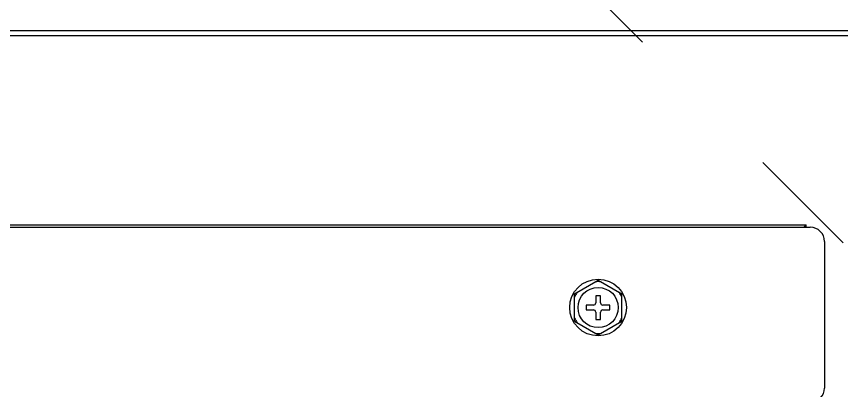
# Model space of a CAD drawing. Header units: millimetres. Extents: x 55614 to 110757, y -66981 to -47484.
# Drawn here: x 78219.4 to 78393.8, y -50199.9 to -50120.8 of the extents above; entities that cross this region are included whole.
import ezdxf

# ---------------------------------------------------------------- set-up
doc = ezdxf.new("R2010")
doc.units = ezdxf.units.MM
doc.linetypes.add('ACAD_ISO03W100', pattern=[30, 12, -18])
for name, color, linetype in [('2401-00437-S-M6-16HWM_0', 7, 'Continuous'), ('4212-62832_1_0', 7, 'Continuous'), ('4212-98011_2_3_0', 7, 'Continuous'), ('4215-0412-2-1_0', 7, 'Continuous'), ('YT-50-01_AF0_1_B_0', 7, 'Continuous'), ('YT-50-01_AF0_4_B_0', 7, 'Continuous')]:
    doc.layers.add(name, color=color, linetype=linetype)
doc.layers.add('THICK', color=7, linetype='Continuous', lineweight=0)

# ---------------------------------------------------------------- blocks, each defined once
blk = doc.blocks.new('RU67I6756')
at = {"layer": '2401-00437-S-M6-16HWM_0', "color": 0, "linetype": 'Continuous'}
for p, q in [((25038.23, 16611.06), (25043.23, 16613.95)), ((25043.23, 16613.95), (25048.23, 16611.06)), ((25038.23, 16605.29), (25038.23, 16611.06)), ((25042.73, 16610.67), (25042.73, 16609.17)), ((25043.73, 16610.67), (25042.73, 16610.67)), ((25043.73, 16609.17), (25043.73, 16610.67)), ((25048.23, 16605.29), (25048.23, 16611.06)), ((25040.73, 16608.67), (25040.73, 16607.67)), ((25042.23, 16608.67), (25040.73, 16608.67)), ((25040.73, 16607.67), (25042.23, 16607.67)), ((25045.73, 16608.67), (25044.23, 16608.67)), ((25044.23, 16607.67), (25045.73, 16607.67)), ((25045.73, 16607.67), (25045.73, 16608.67)), ((25042.73, 16607.17), (25042.73, 16605.67)), ((25043.73, 16605.67), (25043.73, 16607.17)), ((25038.23, 16605.29), (25043.23, 16602.4)), ((25042.73, 16605.67), (25043.73, 16605.67)), ((25043.23, 16602.4), (25048.23, 16605.29))]:
    blk.add_line(p, q, dxfattribs=at)
for radius in [6, 4.25]:
    blk.add_circle((25043.23, 16608.17), radius, dxfattribs=at)
for centre, radius, start, end in [((25043.23, 16608.17), 5.47, 84.0076, 95.9924), ((25043.23, 16608.17), 5.47, 144.0076, 155.9924), ((25043.23, 16608.17), 5.47, 24.0076, 35.9924), ((25042.23, 16609.17), 0.5, 270, 0), ((25042.23, 16607.17), 0.5, 0, 90), ((25044.23, 16609.17), 0.5, 180, 270), ((25044.23, 16607.17), 0.5, 90, 180), ((25043.23, 16608.17), 5.47, 204.0076, 215.9924), ((25043.23, 16608.17), 5.47, 324.0076, 335.9924), ((25043.23, 16608.17), 5.47, 264.0076, 275.9924)]:
    blk.add_arc(centre, radius, start, end, dxfattribs=at)
at = {"layer": '4212-62832_1_0', "color": 0, "linetype": 'Continuous'}
blk.add_line((24325.93, 16665.67), (25160.53, 16665.67), dxfattribs=at)
at = {"layer": '4212-98011_2_3_0', "color": 0, "linetype": 'Continuous'}
blk.add_line((24337.73, 16666.66), (25148.73, 16666.75), dxfattribs=at)
at = {"layer": '4215-0412-2-1_0', "color": 0, "linetype": 'Continuous'}
for p, q in [((24402.03, 16625.15), (25088.09, 16625.15)), ((25091.09, 16622.15), (25091.09, 16591.15))]:
    blk.add_line(p, q, dxfattribs=at)
for centre, start, end in [((25088.09, 16622.15), 0, 90), ((25088.09, 16591.15), 270, 0)]:
    blk.add_arc(centre, 3, start, end, dxfattribs=at)
at = {"layer": 'YT-50-01_AF0_1_B_0', "color": 0, "linetype": 'Continuous'}
for p in [(24399.23, 16625.67), (25086.71, 16625.15)]:
    blk.add_line(p, (25087.23, 16625.67), dxfattribs=at)
at = {"layer": 'YT-50-01_AF0_4_B_0', "color": 0, "linetype": 'Continuous'}
for p in [(25086.71, 16625.15), (25087.23, 16625.15)]:
    blk.add_line(p, (25087.23, 16625.67), dxfattribs=at)
blk = doc.blocks.new('DFHYTYHTRER')
at = {"layer": 'THICK', "linetype": 'ACAD_ISO03W100', "ltscale": 2}
blk.add_lwpolyline([(1964.75, -31367.77), (2114.75, -31367.77), (2114.75, -31392.77), (1989.75, -31517.77), (1964.75, -31517.77)], close=True, dxfattribs=at)

msp = doc.modelspace()

# ---------------------------------------------------------------- block references
at = {"layer": 'THICK', "lineweight": -3, "xscale": -1}
msp.add_blockref('DFHYTYHTRER', (80407.123, -18674.088), dxfattribs=at)
at = {"layer": 'THICK', "lineweight": -3}
msp.add_blockref('RU67I6756', (53299.141, -66790.529), dxfattribs=at)

doc.saveas('drawing.dxf')
